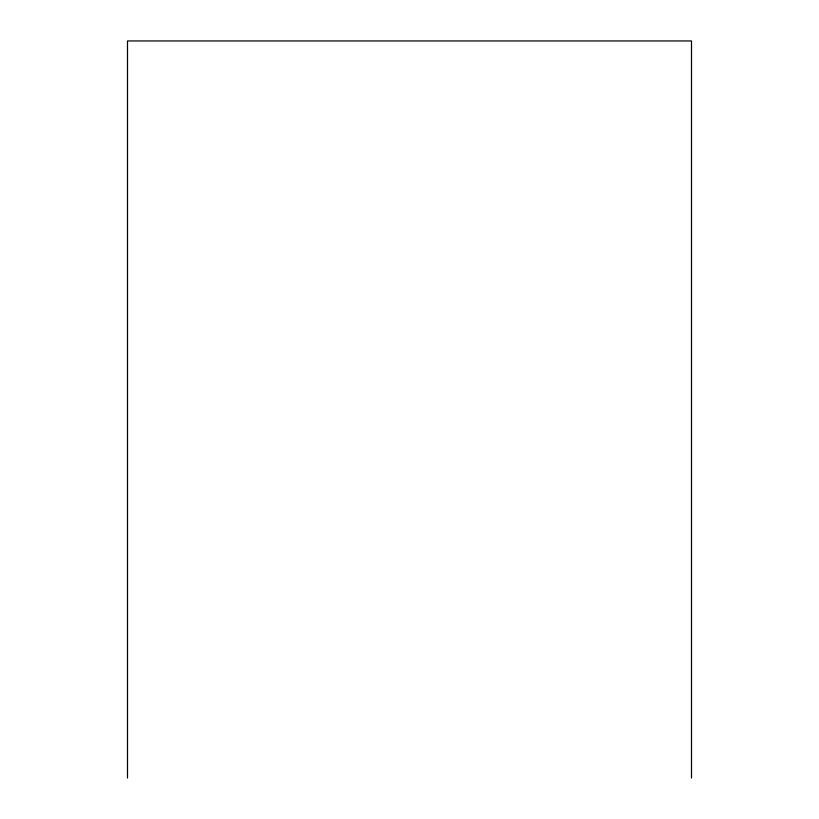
<?xml version="1.0" encoding="UTF-8"?>
<svg xmlns="http://www.w3.org/2000/svg" width="819" height="819" viewBox="0 0 819 819"><rect width="100%" height="100%" fill="white"/><g stroke="black" fill="none" stroke-linecap="round" stroke-linejoin="round"><path stroke-width="1.23" d="M691.502 778.05L691.502 40.95L127.498 40.95L127.498 778.05"/></g></svg>
